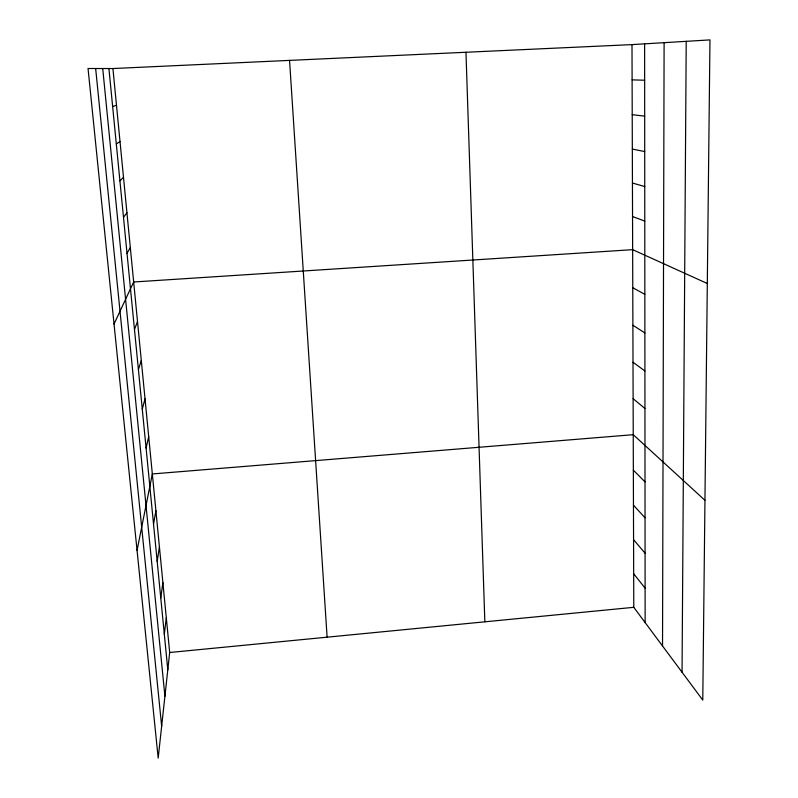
<?xml version="1.0" encoding="UTF-8"?>
<svg xmlns="http://www.w3.org/2000/svg" width="798" height="798" viewBox="0 0 798 798"><rect width="100%" height="100%" fill="white"/><g stroke="black" fill="none" stroke-linecap="round" stroke-linejoin="round"><path stroke-width="1.2" d="M662.53 645.981L664.106 42.673M682.051 672.235L686.22 41.336M112.917 68.538L169.685 652.505L158.184 758.1L88.039 68.508L112.917 68.538L631.996 44.608L709.961 39.9L702.779 700.105L633.782 607.318L631.996 44.608M164.318 634.171L166.313 617.802M160.777 598.031L162.892 582.6M157.186 561.363L159.42 546.899M153.535 524.156L155.899 510.69M137.056 550.401L152.328 473.952L633.233 434.691L704.953 500.316M146.084 448.057L148.697 436.676M142.273 409.145L145.027 398.85M138.403 369.644L141.296 360.477M134.473 329.524L137.505 321.524M114.034 324.038L133.665 281.993L632.644 249.664L707.307 283.499M127.012 253.305L130.313 247.57M123.49 217.355L126.932 212.697M119.919 180.907L123.49 177.365M116.299 143.959L120.009 141.565M112.638 106.503L116.488 105.296M169.685 652.505L633.782 607.318M632.106 79.87L644.654 80.219M632.216 114.693L644.684 116.129M632.325 149.066L644.714 151.56M632.435 183.021L644.754 186.542M632.545 216.547L644.784 221.086M632.764 287.729L644.844 294.342M632.884 325.245L644.884 332.946M633.004 362.242L644.914 370.99M633.113 398.711L644.944 408.476M633.343 470.162L645.013 481.872M633.452 505.154L645.043 517.792M633.562 539.667L645.073 553.214M633.672 573.722L645.103 588.146M102.723 68.528L164.917 696.315M95.66 68.518L161.655 726.22M108.917 68.528L167.799 669.781M289.554 60.399L327.11 637.173M465.962 52.259L484.845 621.812M644.624 43.85L645.133 622.59"/></g></svg>
